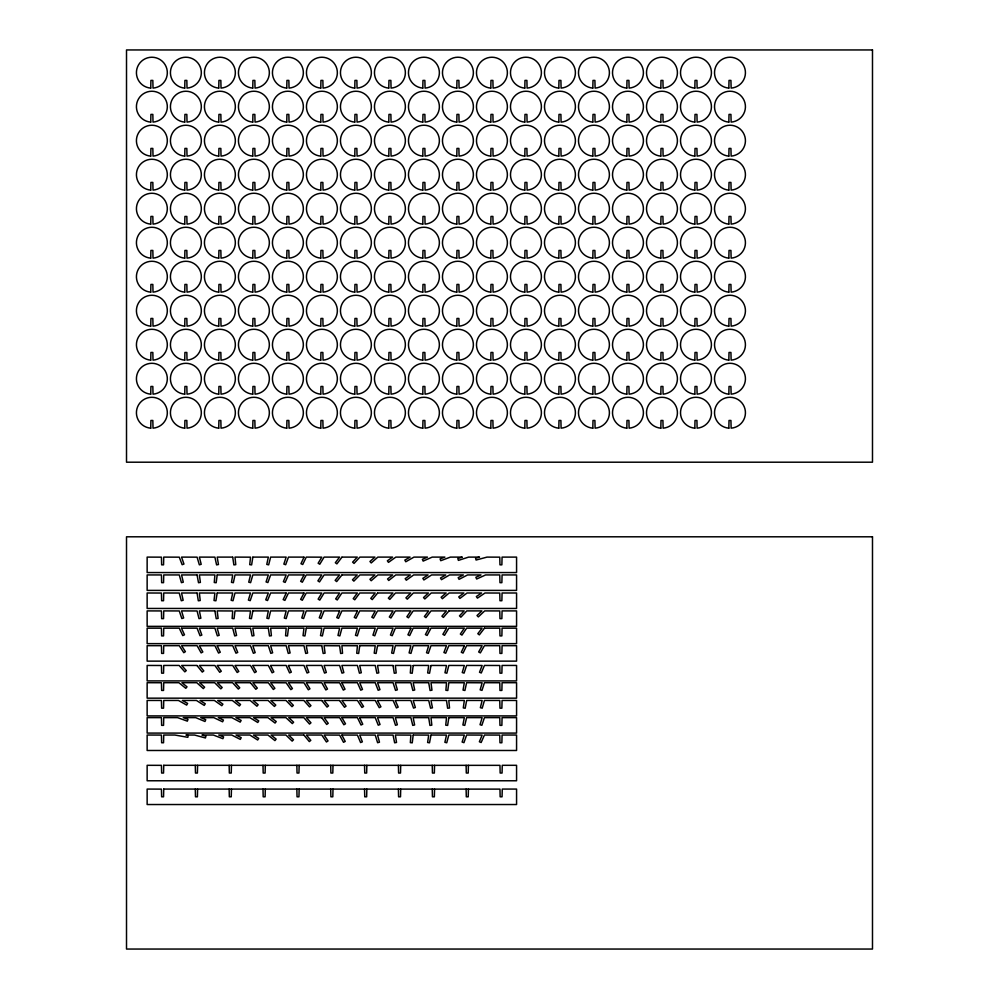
<?xml version="1.0" encoding="UTF-8"?>
<svg xmlns="http://www.w3.org/2000/svg" width="999" height="999" viewBox="0 0 999 999"><rect width="100%" height="100%" fill="white"/><g stroke="black" fill="none" stroke-linecap="round" stroke-linejoin="round"><path stroke-width="1.5" d="M197.59 765.346L197.402 773.039L195.479 773.039L195.292 765.346M197.59 789.123L197.402 796.802L195.479 796.802L195.292 789.123M231.443 765.346L231.256 773.039L229.333 773.039L229.146 765.346M231.443 789.123L231.256 796.802L229.333 796.802L229.146 789.123M265.297 765.346L265.11 773.039L263.187 773.039L262.999 765.346M265.297 789.123L265.11 796.802L263.187 796.802L262.999 789.123M299.151 765.346L298.951 773.039L297.04 773.039L296.853 765.346M299.151 789.123L298.951 796.802L297.04 796.802L296.853 789.123M333.004 765.346L332.804 773.039L330.894 773.039L330.706 765.346M333.004 789.123L332.804 796.802L330.894 796.802L330.706 789.123M366.845 765.346L366.658 773.039L364.747 773.039L364.548 765.346M366.845 789.123L366.658 796.802L364.747 796.802L364.548 789.123M400.699 765.346L400.512 773.039L398.589 773.039L398.401 765.346M400.699 789.123L400.512 796.802L398.589 796.802L398.401 789.123M434.553 765.346L434.365 773.039L432.442 773.039L432.255 765.346M434.553 789.123L434.365 796.802L432.442 796.802L432.255 789.123M468.406 765.346L468.219 773.039L466.296 773.039L466.108 765.346M468.406 789.123L468.219 796.802L466.296 796.802L466.108 789.123M341.895 557.267L336.888 563.873L335.352 562.724L339.56 557.105L324.088 557.105L319.78 564.235L318.144 563.236L321.79 557.167L306.268 557.105L302.709 564.51L300.974 563.698L303.983 557.28M484.44 628.246L479.333 634.877L477.809 633.703L482.08 628.171L466.633 628.171L461.938 635.114L460.352 634.04L464.323 628.171L448.813 628.171L444.53 635.302L442.882 634.328L446.503 628.221M413.161 735.214L412.25 742.819L410.339 742.632L410.876 735.102L395.354 735.027L396.528 742.457L394.642 742.806L393.057 735.089L377.547 735.027L379.47 742.182L377.622 742.719L375.237 735.077L359.727 735.027L362.362 741.832L360.589 742.557L357.43 735.089L341.908 735.027M341.908 575.049L336.663 581.568L335.164 580.369L339.523 574.937L324.088 574.937L319.493 581.93L317.894 580.869L321.79 574.949L306.268 574.937L302.335 582.217L300.649 581.306L303.983 575.049M413.161 665.646L412.225 673.239L410.314 673.051L410.876 665.446L395.354 665.446L396.178 672.989L394.28 673.239L393.069 665.609M288.449 628.284L287.487 635.951L285.577 635.764L286.164 628.171L270.642 628.171L271.403 635.726L269.493 635.963L268.344 628.309M377.522 593.194L372.265 599.6L370.779 598.401L375.162 592.994L359.765 592.994L354.757 599.787L353.209 598.651L357.38 592.994L341.908 592.994L337.262 599.962L335.664 598.888L339.61 592.994L324.088 592.994L319.78 600.112L318.144 599.125L321.79 593.044L306.268 592.994L302.322 600.262L300.637 599.363L303.983 593.106M217.183 575.062L216.184 582.729L214.273 582.529L214.897 574.937L199.375 574.937L200.399 582.417L198.514 582.717L197.09 575.124M359.715 645.816L358.653 653.471L356.743 653.259L357.43 645.754L341.908 645.679L342.545 653.271L340.634 653.471L339.61 645.804L324.088 645.679L325.075 653.171L323.177 653.471L321.815 645.941M448.788 611.126L443.406 617.419L441.933 616.183L446.403 610.901L431.044 610.901L425.924 617.632L424.4 616.47L428.633 610.901L413.186 610.901L408.441 617.819L406.868 616.733L410.864 610.901L395.354 610.901L390.959 617.981L389.323 616.97L393.057 610.938L377.547 610.901L373.476 618.119L371.803 617.182L375.249 610.988L359.727 610.901L355.994 618.244L354.27 617.394L357.43 611.038M448.801 717.769L447.639 725.424L445.741 725.174L446.503 717.632L430.994 717.632L431.83 725.162L429.932 725.424L428.696 717.781M252.809 557.255L251.623 564.897L249.725 564.647L250.524 557.167L235.002 557.105L235.764 564.66L233.866 564.897L232.73 557.33M217.17 593.231L215.921 600.786L214.023 600.524L214.897 593.056L199.375 592.994L200.212 600.524L198.314 600.786L197.103 593.231M306.256 628.334L304.932 635.951L303.034 635.676L303.971 628.171L288.461 628.171M377.522 645.866L376.099 653.471L374.213 653.159L375.237 645.741L359.727 645.679M430.981 665.634L429.558 673.239L427.659 672.926L428.696 665.446L413.174 665.446M466.595 700.711L465.197 708.229L463.299 707.929L464.323 700.449L448.813 700.449L449.513 708.016L447.614 708.241L446.516 700.586M252.797 611.163L251.386 618.681L249.488 618.381L250.524 610.963L235.002 610.901L234.053 618.681L232.143 618.493L232.705 610.963L217.195 610.901L218.119 618.406L216.221 618.681L214.922 611.138M430.981 735.214L429.508 742.806L427.622 742.494L428.696 735.089L413.174 735.027M339.623 611.101L336.763 617.582L338.511 618.356L341.908 610.901L357.43 610.901M410.889 628.346L407.929 634.79L409.677 635.589L413.174 628.171L428.696 628.171M286.176 593.169L283.167 599.587L284.902 600.399L288.461 592.994L303.971 592.994M464.335 645.854L461.301 652.26L463.037 653.084L466.62 645.679L482.142 645.679L478.671 651.96L480.344 652.896L484.44 645.679L499.762 645.679L499.962 653.408L501.873 653.408L502.072 645.679L516.57 645.679L516.57 661.138L147.14 661.138L147.14 645.679L161.438 645.679L161.638 653.408L163.549 653.408L163.736 645.679L179.258 645.679L183.791 652.697L185.402 651.66L181.556 645.691L197.078 645.679L201.161 652.896L202.834 651.96L199.375 645.766L214.897 645.679L218.556 653.059L220.28 652.222L217.183 645.841M428.696 628.284L425.412 634.577L427.11 635.464L430.994 628.171L446.503 628.171M232.705 557.105L217.195 557.105L218.469 564.51L216.583 564.885L214.897 557.142L199.375 557.105L201.199 564.31L199.35 564.822L197.078 557.155L181.556 557.105L183.953 564.048L182.143 564.697L179.258 557.167L163.736 557.105L163.549 564.835L161.638 564.835L161.438 557.155L147.14 557.105L147.14 572.564L516.57 572.564L516.57 557.105L502.072 557.105L501.873 564.835L499.962 564.835L499.762 557.155L487.025 557.105L476.073 560.027L475.574 558.166L479.557 557.105L468.631 557.105L458.404 560.377L457.817 558.541L462.312 557.105L450.412 557.105L440.746 560.701L440.084 558.903L444.905 557.105L432.217 557.105L423.151 561.101L422.377 559.34L427.46 557.105L413.961 557.105L405.781 561.763L404.832 560.102L410.089 557.105L395.854 557.105L388.474 562.375L387.362 560.814L392.557 557.105L377.847 557.105L371.228 562.937L369.955 561.5L374.937 557.105L359.877 557.105L354.033 563.436L352.622 562.137L357.267 557.105L341.958 557.105M252.822 557.105L268.344 557.105L266.77 564.41L268.644 564.847L270.642 557.105L286.164 557.105L283.853 564.098L285.664 564.722L288.461 557.105L303.971 557.105M197.078 574.937L181.556 574.937L183.292 582.18L181.431 582.654L179.258 574.937L163.736 574.937L163.549 582.667L161.638 582.667L161.438 574.937L147.14 574.937L147.14 590.397L516.57 590.397L516.57 574.937L502.072 574.937L501.873 582.667L499.962 582.667L499.762 574.937L485.589 574.937L476.66 579.02L475.861 577.285L480.994 574.937L467.544 574.937L459.065 579.358L458.179 577.659L463.399 574.937L449.562 574.937L441.471 579.67L440.497 578.009L445.754 574.937L431.605 574.937L423.888 579.957L422.839 578.346L428.084 574.937L413.673 574.937L406.306 580.219L405.182 578.671L410.377 574.937L395.754 574.937L388.736 580.481L387.55 578.983L392.657 574.937L377.859 574.937L371.178 580.731L369.93 579.283L374.925 574.937L359.915 574.937L353.858 581.131L352.485 579.795L357.23 574.937L341.983 574.937M217.195 574.937L232.705 574.937L231.468 582.355L233.354 582.704L235.002 574.937L250.524 574.937L248.739 582.155L250.587 582.654L252.822 574.937L268.344 574.937L266.071 581.93L267.882 582.554L270.642 574.937L286.164 574.937L283.391 581.668L285.152 582.417L288.461 574.937L303.971 574.937M197.078 592.994L181.556 592.994L183.142 600.287L181.281 600.736L179.258 593.031L163.736 592.994L163.549 600.724L161.638 600.724L161.438 593.044L147.14 592.994L147.14 608.453L516.57 608.453L516.57 592.994L502.072 592.994L501.873 600.724L499.962 600.724L499.762 593.044L485.002 592.994L477.435 598.126L476.361 596.54L481.58 592.994L467.057 592.994L459.902 598.438L458.741 596.903L463.886 592.994L449.15 592.994L442.37 598.713L441.133 597.24L446.166 592.994L431.243 592.994L424.837 598.963L423.526 597.564L428.434 592.994L413.361 592.994L407.305 599.188L405.931 597.852L410.689 592.994L395.492 592.994L389.785 599.4L388.349 598.126L392.919 592.994L377.622 592.994M217.195 592.994L232.705 592.994L231.156 600.299L233.017 600.736L235.002 592.994L250.524 592.994L248.389 600.062L250.212 600.649L252.822 592.994L268.344 592.994L265.746 599.825L267.52 600.536L270.642 592.994L286.164 592.994M214.897 610.901L199.375 610.901L200.874 618.219L199.001 618.643L197.078 610.963L181.556 610.901L183.654 617.981L181.83 618.556L179.258 610.951L163.736 610.901L163.549 618.631L161.638 618.631L161.438 610.938L147.14 610.901L147.14 626.361L516.57 626.361L516.57 610.901L502.072 610.901L501.873 618.631L499.962 618.631L499.762 610.938L484.69 610.901L478.334 616.907L477.023 615.521L481.893 610.901L466.795 610.901L460.876 617.182L459.478 615.871L464.16 610.901L448.913 610.901M252.822 610.901L268.344 610.901L266.883 618.244L268.756 618.656L270.642 610.901L286.164 610.901L284.315 618.094L286.164 618.606L288.461 610.901L303.971 610.901L301.785 617.931L303.596 618.531L306.268 610.901L321.79 610.901L319.268 617.769L321.054 618.456L324.088 610.901L339.61 610.901M181.556 628.171L197.078 628.171L200.037 635.739L201.835 635.077L199.375 628.171L214.897 628.171L217.357 635.851L219.193 635.289L217.195 628.171L232.705 628.171L234.703 635.913L236.576 635.464L235.002 628.171L250.537 628.321M268.344 628.171L252.822 628.171L253.971 635.614L252.085 635.951L250.562 628.446M306.268 628.171L321.79 628.171L320.504 635.564L322.377 635.938L324.088 628.171L339.61 628.171L337.987 635.451L339.847 635.901L341.908 628.171L357.43 628.171L355.469 635.314L357.305 635.851L359.727 628.171L375.237 628.171L372.952 635.164L374.762 635.789L377.547 628.171L393.057 628.171L390.447 634.989L392.22 635.701L395.354 628.171L410.876 628.171M484.503 628.171L499.762 628.171L499.962 635.901L501.873 635.901L502.072 628.171L516.57 628.171L516.57 643.631L147.14 643.631L147.14 628.171L161.438 628.171L161.638 635.901L163.549 635.901L163.736 628.171L179.258 628.171L182.755 635.601L184.49 634.802L181.543 628.346M217.195 645.679L232.705 645.679L235.964 653.184L237.725 652.447L235.002 645.679L250.524 645.679L253.384 653.284L255.182 652.634L252.822 645.679L268.344 645.679L270.816 653.358L272.652 652.797L270.642 645.679L286.164 645.679L288.261 653.408L290.122 652.946L288.461 645.679L303.971 645.679L305.719 653.446L307.592 653.071L306.268 645.679L321.79 645.679M377.547 645.679L393.057 645.679L391.658 653.046L393.531 653.446L395.354 645.679L410.876 645.679L409.103 652.896L410.951 653.396L413.174 645.679L428.696 645.679L426.523 652.734L428.346 653.321L430.994 645.679L446.503 645.679L443.918 652.522L445.704 653.221L448.813 645.679L464.323 645.679M197.003 665.446L181.693 665.446L186.264 670.579L184.84 671.852L179.121 665.446L163.736 665.446L163.549 673.176L161.638 673.176L161.438 665.496L147.14 665.446L147.14 680.906L516.57 680.906L516.57 665.446L502.072 665.446L501.873 673.176L499.962 673.176L499.762 665.496L484.44 665.446L481.281 672.976L479.508 672.265L482.142 665.484L466.62 665.446L464.085 673.114L462.25 672.539L464.323 665.496L448.813 665.446L446.84 673.201L444.967 672.764L446.503 665.496L430.994 665.446M252.822 665.446L268.344 665.446L272.115 672.789L273.826 671.927L270.629 665.584M270.642 665.446L286.164 665.446L289.585 672.901L291.333 672.115L288.436 665.646M288.461 665.446L303.971 665.446L307.055 673.001L308.841 672.302L306.268 665.446L321.79 665.446L324.525 673.076L326.336 672.464L324.088 665.446L339.61 665.446L341.983 673.139L343.831 672.614L341.908 665.446L357.43 665.446L359.44 673.189L361.301 672.752L359.727 665.446L375.237 665.446L376.873 673.226L378.758 672.876L377.547 665.446L393.057 665.446M250.437 682.704L235.152 682.704L239.748 687.787L238.336 689.073L232.567 682.704L217.395 682.704L222.178 687.499L220.829 688.848L214.685 682.704L199.65 682.704L204.608 687.175L203.321 688.598L196.791 682.704L181.93 682.704L187.013 686.825L185.814 688.311L178.883 682.704L163.736 682.704L163.549 690.434L161.638 690.434L161.438 682.742L147.14 682.704L147.14 698.164L516.57 698.164L516.57 682.704L502.072 682.704L501.873 690.434L499.962 690.434L499.762 682.742L484.44 682.704L481.993 690.384L480.157 689.834L482.142 682.792L466.62 682.704L464.91 690.471L463.037 690.097L464.323 682.754L448.813 682.704L447.802 690.496L445.891 690.284L446.516 682.767L430.994 682.704L431.968 690.197L430.082 690.484L428.708 682.879M341.908 682.704L357.43 682.704L360.739 690.184L362.5 689.422L359.727 682.704L375.237 682.704L378.159 690.284L379.957 689.622L377.547 682.704L393.057 682.704L395.529 690.384L397.365 689.822L395.354 682.704L410.876 682.704L412.849 690.446L414.71 690.009L413.174 682.704L428.696 682.704M321.715 700.449L306.406 700.449L310.951 705.619L309.515 706.88L303.846 700.449L288.636 700.449L293.369 705.344L291.995 706.668L285.976 700.449L270.891 700.449L275.774 705.057L274.45 706.455L268.094 700.449L253.147 700.449L258.154 704.757L256.905 706.218L250.2 700.449L235.414 700.449L240.534 704.457L239.36 705.968L232.305 700.449L217.707 700.449L222.902 704.133L221.803 705.694L214.385 700.449L200.012 700.449L205.257 703.783L204.233 705.406L196.441 700.449L182.355 700.449L187.612 703.421L186.663 705.094L178.459 700.449L163.736 700.449L163.549 708.179L161.638 708.179L161.438 700.449L147.14 700.449L147.14 715.908L516.57 715.908L516.57 700.449L502.072 700.449L501.873 708.179L499.962 708.179L499.762 700.449L484.44 700.449L482.217 708.166L480.357 707.667L482.142 700.449L466.62 700.449M339.573 700.449L324.163 700.449L328.521 705.881L327.023 707.08L321.79 700.549M377.547 700.449L393.057 700.449L396.441 707.916L398.189 707.142L395.342 700.649M395.354 700.449L410.876 700.449L413.536 708.091L415.359 707.492L413.174 700.449L428.696 700.449L430.581 708.204L432.455 707.791L430.994 700.449L446.503 700.449M321.753 717.632L306.406 717.632L310.964 722.789L309.528 724.063L303.846 717.632L288.711 717.632L293.619 722.19L292.32 723.588L285.901 717.632L271.079 717.632L276.224 721.54L275.062 723.064L267.907 717.632L253.509 717.632L258.766 720.853L257.767 722.489L249.837 717.632L235.901 717.632L241.134 720.416L240.222 722.115L231.818 717.632L218.282 717.632L223.439 720.079L222.615 721.802L213.798 717.632L200.712 717.632L205.732 719.717L204.995 721.49L195.729 717.632L183.242 717.632L187.999 719.342L187.35 721.153L177.572 717.632L163.736 717.632L163.549 725.361L161.638 725.361L161.438 717.632L147.14 717.632L147.14 733.091L516.57 733.091L516.57 717.632L502.072 717.632L501.873 725.361L499.962 725.361L499.762 717.632L484.44 717.632L481.855 725.286L480.032 724.7L482.142 717.632L466.62 717.632L464.76 725.386L462.887 724.974L464.323 717.632L448.813 717.632M341.908 717.632L357.43 717.632L361.026 725.024L362.749 724.2L359.715 717.794M359.727 717.632L375.237 717.632L378.246 725.199L380.032 724.512L377.547 717.632L393.057 717.632L395.517 725.311L397.352 724.762L395.354 717.632L410.876 717.632L412.749 725.386L414.622 724.974L413.174 717.632L428.696 717.632M303.883 735.027L288.674 735.027L293.494 739.76L292.158 741.121L285.939 735.027L271.029 735.027L276.136 739.098L274.937 740.596L267.957 735.027L253.446 735.027L258.704 738.398L257.667 740.009L249.9 735.027L235.989 735.027L241.196 737.649L240.322 739.372L231.731 735.027L218.731 735.027L223.601 736.887L222.914 738.686L213.349 735.027L201.923 735.027L205.944 736.101L205.444 737.961L194.53 735.027L185.926 735.027L188.187 735.426L187.849 737.312L174.887 735.027L163.736 735.027L163.549 742.756L161.638 742.756L161.438 735.077L147.14 735.027L147.14 750.486L516.57 750.486L516.57 735.027L502.072 735.027L501.873 742.756L499.962 742.756L499.762 735.077L484.44 735.027L481.143 742.519L479.37 741.758L482.142 735.077L466.62 735.027L463.948 742.669L462.125 742.057L464.323 735.064L448.813 735.027L446.74 742.769L444.88 742.307L446.503 735.077L430.994 735.027M341.908 717.694L345.504 723.8L343.856 724.774L339.61 717.632L324.126 717.632L328.246 723.326L326.698 724.45L321.803 717.769M252.822 665.534L256.318 671.703L254.645 672.652L250.524 665.446L235.002 665.446L238.798 671.465L237.188 672.489L232.705 665.446L217.22 665.446L221.291 671.203L219.73 672.315L214.897 665.484L199.45 665.446L203.784 670.916L202.273 672.102L197.09 665.634M377.535 700.549L380.931 706.78L379.245 707.692L375.237 700.449L359.727 700.449L363.561 706.43L361.95 707.467L357.43 700.449L341.945 700.449L346.054 706.156L344.505 707.28L339.61 700.586M341.908 735.139L345.229 741.408L343.531 742.307L339.61 735.102L324.101 735.027L328.034 740.921L326.448 741.982L321.79 735.039L306.368 735.027L310.801 740.359L309.328 741.583L303.983 735.152M341.895 682.854L345.017 689.223L343.294 690.072L339.61 682.767L324.088 682.704L327.497 689.023L325.824 689.934L321.79 682.779L306.268 682.704L309.965 688.798L308.329 689.797L303.983 682.792L288.461 682.704L292.432 688.573L290.846 689.647L286.164 682.804L270.692 682.704L274.875 688.323L273.339 689.472L268.344 682.767L252.909 682.704L257.317 688.074L255.831 689.285L250.537 682.816M163.736 765.309L163.549 773.039L161.638 773.039L161.438 765.346L147.14 765.309L147.14 780.768L516.57 780.768L516.57 765.309L502.26 765.309L502.06 773.039L500.149 773.039L499.962 765.346L163.736 765.309M163.736 789.073L163.549 796.802L161.638 796.802L161.438 789.123L147.14 789.073L147.14 804.532L516.57 804.532L516.57 789.073L502.26 789.073L502.06 796.802L500.149 796.802L499.962 789.123L163.736 789.073M150.724 88.062L150.724 88.099A15.46 15.46 0 0 1 138.686 64.623A15.46 15.46 0 0 1 165.06 64.623A15.46 15.46 0 0 1 153.022 88.099L152.835 80.407L150.911 80.407L150.737 87.987M150.724 122.065L150.724 122.103A15.46 15.46 0 0 1 138.686 98.626A15.46 15.46 0 0 1 165.06 98.626A15.46 15.46 0 0 1 153.022 122.103L152.835 114.41L150.911 114.41L150.737 121.99M150.724 156.069L150.724 156.106A15.46 15.46 0 0 1 138.686 132.63A15.46 15.46 0 0 1 165.06 132.63A15.46 15.46 0 0 1 153.022 156.106L152.835 148.426L150.911 148.426L150.724 156.031M150.724 190.072L150.724 190.11A15.46 15.46 0 0 1 138.686 166.646A15.46 15.46 0 0 1 165.06 166.646A15.46 15.46 0 0 1 153.022 190.11L152.835 182.43L150.911 182.43L150.724 190.072M150.724 224.088L150.724 224.113A15.46 15.46 0 0 1 138.686 200.649A15.46 15.46 0 0 1 165.06 200.649A15.46 15.46 0 0 1 153.022 224.113L152.835 216.433L150.911 216.433L150.724 224.088M150.724 258.092L150.724 258.129A15.46 15.46 0 0 1 138.686 234.653A15.46 15.46 0 0 1 165.06 234.653A15.46 15.46 0 0 1 153.022 258.129L152.835 250.437L150.911 250.437L150.724 258.054M150.724 292.095L150.724 292.133A15.46 15.46 0 0 1 138.686 268.656A15.46 15.46 0 0 1 165.06 268.656A15.46 15.46 0 0 1 153.022 292.133L152.835 284.44L150.911 284.44L150.724 292.058M150.724 326.099L150.724 326.136A15.46 15.46 0 0 1 138.686 302.66A15.46 15.46 0 0 1 165.06 302.66A15.46 15.46 0 0 1 153.022 326.136L152.835 318.456L150.911 318.456L150.737 326.024M150.724 360.102L150.724 360.139A15.46 15.46 0 0 1 138.686 336.675A15.46 15.46 0 0 1 165.06 336.675A15.46 15.46 0 0 1 153.022 360.139L152.835 352.46L150.911 352.46L150.737 360.027M150.724 394.118L150.724 394.155A15.46 15.46 0 0 1 138.686 370.679A15.46 15.46 0 0 1 165.06 370.679A15.46 15.46 0 0 1 153.022 394.155L152.835 386.463L150.911 386.463L150.724 394.081M150.724 428.121L150.724 428.159A15.46 15.46 0 0 1 138.686 404.682A15.46 15.46 0 0 1 165.06 404.682A15.46 15.46 0 0 1 153.022 428.159L152.835 420.467L150.911 420.467L150.724 428.121M184.728 88.062L184.728 88.099A15.46 15.46 0 0 1 172.69 64.623A15.46 15.46 0 0 1 199.063 64.623A15.46 15.46 0 0 1 187.025 88.099L186.838 80.407L184.915 80.407L184.728 88.024M184.728 122.065L184.728 122.103A15.46 15.46 0 0 1 172.69 98.626A15.46 15.46 0 0 1 199.063 98.626A15.46 15.46 0 0 1 187.025 122.103L186.838 114.41L184.915 114.41L184.728 122.028M184.728 156.069L184.728 156.106A15.46 15.46 0 0 1 172.69 132.63A15.46 15.46 0 0 1 199.063 132.63A15.46 15.46 0 0 1 187.025 156.106L186.838 148.426L184.915 148.426L184.728 156.031M184.728 190.072L184.728 190.11A15.46 15.46 0 0 1 172.69 166.646A15.46 15.46 0 0 1 199.063 166.646A15.46 15.46 0 0 1 187.025 190.11L186.838 182.43L184.915 182.43L184.728 190.072M184.728 224.088L184.728 224.113A15.46 15.46 0 0 1 172.69 200.649A15.46 15.46 0 0 1 199.063 200.649A15.46 15.46 0 0 1 187.025 224.113L186.838 216.433L184.915 216.433L184.728 224.088M184.728 258.092L184.728 258.129A15.46 15.46 0 0 1 172.69 234.653A15.46 15.46 0 0 1 199.063 234.653A15.46 15.46 0 0 1 187.025 258.129L186.838 250.437L184.915 250.437L184.728 258.054M184.728 292.095L184.728 292.133A15.46 15.46 0 0 1 172.69 268.656A15.46 15.46 0 0 1 199.063 268.656A15.46 15.46 0 0 1 187.025 292.133L186.838 284.44L184.915 284.44L184.728 292.058M184.728 326.099L184.728 326.136A15.46 15.46 0 0 1 172.69 302.66A15.46 15.46 0 0 1 199.063 302.66A15.46 15.46 0 0 1 187.025 326.136L186.838 318.456L184.915 318.456L184.728 326.061M184.728 360.102L184.728 360.139A15.46 15.46 0 0 1 172.69 336.675A15.46 15.46 0 0 1 199.063 336.675A15.46 15.46 0 0 1 187.025 360.139L186.838 352.46L184.915 352.46L184.728 360.065M184.728 394.118L184.728 394.155A15.46 15.46 0 0 1 172.69 370.679A15.46 15.46 0 0 1 199.063 370.679A15.46 15.46 0 0 1 187.025 394.155L186.838 386.463L184.915 386.463L184.728 394.081M184.728 428.121L184.728 428.159A15.46 15.46 0 0 1 172.69 404.682A15.46 15.46 0 0 1 199.063 404.682A15.46 15.46 0 0 1 187.025 428.159L186.838 420.467L184.915 420.467L184.728 428.121M218.731 88.062L218.731 88.099A15.46 15.46 0 0 1 206.693 64.623A15.46 15.46 0 0 1 233.079 64.623A15.46 15.46 0 0 1 221.029 88.099L220.841 80.407L218.931 80.407L218.744 87.987M218.731 122.065L218.731 122.103A15.46 15.46 0 0 1 206.693 98.626A15.46 15.46 0 0 1 233.079 98.626A15.46 15.46 0 0 1 221.029 122.103L220.841 114.41L218.931 114.41L218.744 121.99M218.731 156.069L218.731 156.106A15.46 15.46 0 0 1 206.693 132.63A15.46 15.46 0 0 1 233.079 132.63A15.46 15.46 0 0 1 221.029 156.106L220.841 148.426L218.931 148.426L218.744 156.031M218.731 190.072L218.731 190.11A15.46 15.46 0 0 1 206.693 166.646A15.46 15.46 0 0 1 233.079 166.646A15.46 15.46 0 0 1 221.029 190.11L220.841 182.43L218.931 182.43L218.731 190.072M218.731 224.088L218.731 224.113A15.46 15.46 0 0 1 206.693 200.649A15.46 15.46 0 0 1 233.079 200.649A15.46 15.46 0 0 1 221.029 224.113L220.841 216.433L218.931 216.433L218.731 224.088M218.731 258.092L218.731 258.129A15.46 15.46 0 0 1 206.693 234.653A15.46 15.46 0 0 1 233.079 234.653A15.46 15.46 0 0 1 221.029 258.129L220.841 250.437L218.931 250.437L218.744 258.054M218.731 292.095L218.731 292.133A15.46 15.46 0 0 1 206.693 268.656A15.46 15.46 0 0 1 233.079 268.656A15.46 15.46 0 0 1 221.029 292.133L220.841 284.44L218.931 284.44L218.744 292.058M218.731 326.099L218.731 326.136A15.46 15.46 0 0 1 206.693 302.66A15.46 15.46 0 0 1 233.079 302.66A15.46 15.46 0 0 1 221.029 326.136L220.841 318.456L218.931 318.456L218.744 326.024M218.731 360.102L218.731 360.139A15.46 15.46 0 0 1 206.693 336.675A15.46 15.46 0 0 1 233.079 336.675A15.46 15.46 0 0 1 221.029 360.139L220.841 352.46L218.931 352.46L218.744 360.027M218.731 394.118L218.731 394.155A15.46 15.46 0 0 1 206.693 370.679A15.46 15.46 0 0 1 233.079 370.679A15.46 15.46 0 0 1 221.029 394.155L220.841 386.463L218.931 386.463L218.744 394.081M218.731 428.121L218.731 428.159A15.46 15.46 0 0 1 206.693 404.682A15.46 15.46 0 0 1 233.079 404.682A15.46 15.46 0 0 1 221.029 428.159L220.841 420.467L218.931 420.467L218.731 428.121M252.747 88.062L252.735 88.099A15.46 15.46 0 0 1 240.697 64.623A15.46 15.46 0 0 1 267.083 64.623A15.46 15.46 0 0 1 255.045 88.099L254.845 80.407L252.934 80.407L252.747 87.987M252.747 122.065L252.735 122.103A15.46 15.46 0 0 1 240.697 98.626A15.46 15.46 0 0 1 267.083 98.626A15.46 15.46 0 0 1 255.045 122.103L254.845 114.41L252.934 114.41L252.747 121.99M252.747 156.069L252.735 156.106A15.46 15.46 0 0 1 240.697 132.63A15.46 15.46 0 0 1 267.083 132.63A15.46 15.46 0 0 1 255.045 156.106L254.845 148.426L252.934 148.426L252.747 156.031M252.747 190.072L252.735 190.11A15.46 15.46 0 0 1 240.697 166.646A15.46 15.46 0 0 1 267.083 166.646A15.46 15.46 0 0 1 255.045 190.11L254.845 182.43L252.934 182.43L252.747 190.072M252.747 224.088L252.735 224.113A15.46 15.46 0 0 1 240.697 200.649A15.46 15.46 0 0 1 267.083 200.649A15.46 15.46 0 0 1 255.045 224.113L254.845 216.433L252.934 216.433L252.747 224.088M252.747 258.092L252.735 258.129A15.46 15.46 0 0 1 240.697 234.653A15.46 15.46 0 0 1 267.083 234.653A15.46 15.46 0 0 1 255.045 258.129L254.845 250.437L252.934 250.437L252.747 258.054M252.747 292.095L252.735 292.133A15.46 15.46 0 0 1 240.697 268.656A15.46 15.46 0 0 1 267.083 268.656A15.46 15.46 0 0 1 255.045 292.133L254.845 284.44L252.934 284.44L252.747 292.058M252.747 326.099L252.735 326.136A15.46 15.46 0 0 1 240.697 302.66A15.46 15.46 0 0 1 267.083 302.66A15.46 15.46 0 0 1 255.045 326.136L254.845 318.456L252.934 318.456L252.747 326.024M252.747 360.102L252.735 360.139A15.46 15.46 0 0 1 240.697 336.675A15.46 15.46 0 0 1 267.083 336.675A15.46 15.46 0 0 1 255.045 360.139L254.845 352.46L252.934 352.46L252.747 360.027M252.747 394.118L252.735 394.155A15.46 15.46 0 0 1 240.697 370.679A15.46 15.46 0 0 1 267.083 370.679A15.46 15.46 0 0 1 255.045 394.155L254.845 386.463L252.934 386.463L252.747 394.081M252.747 428.121L252.735 428.159A15.46 15.46 0 0 1 240.697 404.682A15.46 15.46 0 0 1 267.083 404.682A15.46 15.46 0 0 1 255.045 428.159L254.845 420.467L252.934 420.467L252.747 428.121M286.75 88.062L286.75 88.099A15.46 15.46 0 0 1 274.7 64.623A15.46 15.46 0 0 1 301.086 64.623A15.46 15.46 0 0 1 289.048 88.099L288.848 80.407L286.938 80.407L286.75 87.987M286.75 122.065L286.75 122.103A15.46 15.46 0 0 1 274.7 98.626A15.46 15.46 0 0 1 301.086 98.626A15.46 15.46 0 0 1 289.048 122.103L288.848 114.41L286.938 114.41L286.75 121.99M286.75 156.069L286.75 156.106A15.46 15.46 0 0 1 274.7 132.63A15.46 15.46 0 0 1 301.086 132.63A15.46 15.46 0 0 1 289.048 156.106L288.848 148.426L286.938 148.426L286.75 156.031M286.75 190.072L286.75 190.11A15.46 15.46 0 0 1 274.7 166.646A15.46 15.46 0 0 1 301.086 166.646A15.46 15.46 0 0 1 289.048 190.11L288.848 182.43L286.938 182.43L286.75 190.072M286.75 224.088L286.75 224.113A15.46 15.46 0 0 1 274.7 200.649A15.46 15.46 0 0 1 301.086 200.649A15.46 15.46 0 0 1 289.048 224.113L288.848 216.433L286.938 216.433L286.75 224.088M286.75 258.092L286.75 258.129A15.46 15.46 0 0 1 274.7 234.653A15.46 15.46 0 0 1 301.086 234.653A15.46 15.46 0 0 1 289.048 258.129L288.848 250.437L286.938 250.437L286.75 258.054M286.75 292.095L286.75 292.133A15.46 15.46 0 0 1 274.7 268.656A15.46 15.46 0 0 1 301.086 268.656A15.46 15.46 0 0 1 289.048 292.133L288.848 284.44L286.938 284.44L286.75 292.058M286.75 326.099L286.75 326.136A15.46 15.46 0 0 1 274.7 302.66A15.46 15.46 0 0 1 301.086 302.66A15.46 15.46 0 0 1 289.048 326.136L288.848 318.456L286.938 318.456L286.75 326.024M286.75 360.102L286.75 360.139A15.46 15.46 0 0 1 274.7 336.675A15.46 15.46 0 0 1 301.086 336.675A15.46 15.46 0 0 1 289.048 360.139L288.848 352.46L286.938 352.46L286.75 360.027M286.75 394.118L286.75 394.155A15.46 15.46 0 0 1 274.7 370.679A15.46 15.46 0 0 1 301.086 370.679A15.46 15.46 0 0 1 289.048 394.155L288.848 386.463L286.938 386.463L286.75 394.081M286.75 428.121L286.75 428.159A15.46 15.46 0 0 1 274.7 404.682A15.46 15.46 0 0 1 301.086 404.682A15.46 15.46 0 0 1 289.048 428.159L288.848 420.467L286.938 420.467L286.75 428.121M320.754 88.062L320.754 88.099A15.46 15.46 0 0 1 308.716 64.623A15.46 15.46 0 0 1 335.09 64.623A15.46 15.46 0 0 1 323.052 88.099L322.864 80.407L320.941 80.407L320.766 87.987M320.754 122.065L320.754 122.103A15.46 15.46 0 0 1 308.716 98.626A15.46 15.46 0 0 1 335.09 98.626A15.46 15.46 0 0 1 323.052 122.103L322.864 114.41L320.941 114.41L320.766 121.99M320.754 156.069L320.754 156.106A15.46 15.46 0 0 1 308.716 132.63A15.46 15.46 0 0 1 335.09 132.63A15.46 15.46 0 0 1 323.052 156.106L322.864 148.426L320.941 148.426L320.754 156.031M320.754 190.072L320.754 190.11A15.46 15.46 0 0 1 308.716 166.646A15.46 15.46 0 0 1 335.09 166.646A15.46 15.46 0 0 1 323.052 190.11L322.864 182.43L320.941 182.43L320.754 190.072M320.754 224.088L320.754 224.113A15.46 15.46 0 0 1 308.716 200.649A15.46 15.46 0 0 1 335.09 200.649A15.46 15.46 0 0 1 323.052 224.113L322.864 216.433L320.941 216.433L320.754 224.088M320.754 258.092L320.754 258.129A15.46 15.46 0 0 1 308.716 234.653A15.46 15.46 0 0 1 335.09 234.653A15.46 15.46 0 0 1 323.052 258.129L322.864 250.437L320.941 250.437L320.754 258.054M320.754 292.095L320.754 292.133A15.46 15.46 0 0 1 308.716 268.656A15.46 15.46 0 0 1 335.09 268.656A15.46 15.46 0 0 1 323.052 292.133L322.864 284.44L320.941 284.44L320.754 292.058M320.754 326.099L320.754 326.136A15.46 15.46 0 0 1 308.716 302.66A15.46 15.46 0 0 1 335.09 302.66A15.46 15.46 0 0 1 323.052 326.136L322.864 318.456L320.941 318.456L320.766 326.024M320.754 360.102L320.754 360.139A15.46 15.46 0 0 1 308.716 336.675A15.46 15.46 0 0 1 335.09 336.675A15.46 15.46 0 0 1 323.052 360.139L322.864 352.46L320.941 352.46L320.766 360.027M320.754 394.118L320.754 394.155A15.46 15.46 0 0 1 308.716 370.679A15.46 15.46 0 0 1 335.09 370.679A15.46 15.46 0 0 1 323.052 394.155L322.864 386.463L320.941 386.463L320.754 394.081M320.754 428.121L320.754 428.159A15.46 15.46 0 0 1 308.716 404.682A15.46 15.46 0 0 1 335.09 404.682A15.46 15.46 0 0 1 323.052 428.159L322.864 420.467L320.941 420.467L320.754 428.121M354.757 88.062L354.757 88.099A15.46 15.46 0 0 1 342.719 64.623A15.46 15.46 0 0 1 369.093 64.623A15.46 15.46 0 0 1 357.055 88.099L356.868 80.407L354.945 80.407L354.77 87.987M354.757 122.065L354.757 122.103A15.46 15.46 0 0 1 342.719 98.626A15.46 15.46 0 0 1 369.093 98.626A15.46 15.46 0 0 1 357.055 122.103L356.868 114.41L354.945 114.41L354.77 121.99M354.757 156.069L354.757 156.106A15.46 15.46 0 0 1 342.719 132.63A15.46 15.46 0 0 1 369.093 132.63A15.46 15.46 0 0 1 357.055 156.106L356.868 148.426L354.945 148.426L354.77 156.031M354.757 190.072L354.757 190.11A15.46 15.46 0 0 1 342.719 166.646A15.46 15.46 0 0 1 369.093 166.646A15.46 15.46 0 0 1 357.055 190.11L356.868 182.43L354.945 182.43L354.757 190.072M354.757 224.088L354.757 224.113A15.46 15.46 0 0 1 342.719 200.649A15.46 15.46 0 0 1 369.093 200.649A15.46 15.46 0 0 1 357.055 224.113L356.868 216.433L354.945 216.433L354.757 224.088M354.757 258.092L354.757 258.129A15.46 15.46 0 0 1 342.719 234.653A15.46 15.46 0 0 1 369.093 234.653A15.46 15.46 0 0 1 357.055 258.129L356.868 250.437L354.945 250.437L354.77 258.054M354.757 292.095L354.757 292.133A15.46 15.46 0 0 1 342.719 268.656A15.46 15.46 0 0 1 369.093 268.656A15.46 15.46 0 0 1 357.055 292.133L356.868 284.44L354.945 284.44L354.77 292.058M354.757 326.099L354.757 326.136A15.46 15.46 0 0 1 342.719 302.66A15.46 15.46 0 0 1 369.093 302.66A15.46 15.46 0 0 1 357.055 326.136L356.868 318.456L354.945 318.456L354.77 326.024M354.757 360.102L354.757 360.139A15.46 15.46 0 0 1 342.719 336.675A15.46 15.46 0 0 1 369.093 336.675A15.46 15.46 0 0 1 357.055 360.139L356.868 352.46L354.945 352.46L354.77 360.027M354.757 394.118L354.757 394.155A15.46 15.46 0 0 1 342.719 370.679A15.46 15.46 0 0 1 369.093 370.679A15.46 15.46 0 0 1 357.055 394.155L356.868 386.463L354.945 386.463L354.77 394.081M354.757 428.121L354.757 428.159A15.46 15.46 0 0 1 342.719 404.682A15.46 15.46 0 0 1 369.093 404.682A15.46 15.46 0 0 1 357.055 428.159L356.868 420.467L354.945 420.467L354.757 428.121M388.761 88.062L388.761 88.099A15.46 15.46 0 0 1 376.723 64.623A15.46 15.46 0 0 1 403.109 64.623A15.46 15.46 0 0 1 391.059 88.099L390.871 80.407L388.961 80.407L388.773 87.987M388.761 122.065L388.761 122.103A15.46 15.46 0 0 1 376.723 98.626A15.46 15.46 0 0 1 403.109 98.626A15.46 15.46 0 0 1 391.059 122.103L390.871 114.41L388.961 114.41L388.773 121.99M388.761 156.069L388.761 156.106A15.46 15.46 0 0 1 376.723 132.63A15.46 15.46 0 0 1 403.109 132.63A15.46 15.46 0 0 1 391.059 156.106L390.871 148.426L388.961 148.426L388.773 156.031M388.761 190.072L388.761 190.11A15.46 15.46 0 0 1 376.723 166.646A15.46 15.46 0 0 1 403.109 166.646A15.46 15.46 0 0 1 391.059 190.11L390.871 182.43L388.961 182.43L388.761 190.072M388.761 224.088L388.761 224.113A15.46 15.46 0 0 1 376.723 200.649A15.46 15.46 0 0 1 403.109 200.649A15.46 15.46 0 0 1 391.059 224.113L390.871 216.433L388.961 216.433L388.761 224.088M388.761 258.092L388.761 258.129A15.46 15.46 0 0 1 376.723 234.653A15.46 15.46 0 0 1 403.109 234.653A15.46 15.46 0 0 1 391.059 258.129L390.871 250.437L388.961 250.437L388.773 258.054M388.761 292.095L388.761 292.133A15.46 15.46 0 0 1 376.723 268.656A15.46 15.46 0 0 1 403.109 268.656A15.46 15.46 0 0 1 391.059 292.133L390.871 284.44L388.961 284.44L388.773 292.058M388.761 326.099L388.761 326.136A15.46 15.46 0 0 1 376.723 302.66A15.46 15.46 0 0 1 403.109 302.66A15.46 15.46 0 0 1 391.059 326.136L390.871 318.456L388.961 318.456L388.773 326.024M388.761 360.102L388.761 360.139A15.46 15.46 0 0 1 376.723 336.675A15.46 15.46 0 0 1 403.109 336.675A15.46 15.46 0 0 1 391.059 360.139L390.871 352.46L388.961 352.46L388.773 360.027M388.761 394.118L388.761 394.155A15.46 15.46 0 0 1 376.723 370.679A15.46 15.46 0 0 1 403.109 370.679A15.46 15.46 0 0 1 391.059 394.155L390.871 386.463L388.961 386.463L388.773 394.081M388.761 428.121L388.761 428.159A15.46 15.46 0 0 1 376.723 404.682A15.46 15.46 0 0 1 403.109 404.682A15.46 15.46 0 0 1 391.059 428.159L390.871 420.467L388.961 420.467L388.761 428.121M422.777 88.062L422.777 88.099A15.46 15.46 0 0 1 410.726 64.623A15.46 15.46 0 0 1 437.112 64.623A15.46 15.46 0 0 1 425.075 88.099L424.875 80.407L422.964 80.407L422.777 88.024M422.777 122.065L422.777 122.103A15.46 15.46 0 0 1 410.726 98.626A15.46 15.46 0 0 1 437.112 98.626A15.46 15.46 0 0 1 425.075 122.103L424.875 114.41L422.964 114.41L422.777 122.028M422.777 156.069L422.777 156.106A15.46 15.46 0 0 1 410.726 132.63A15.46 15.46 0 0 1 437.112 132.63A15.46 15.46 0 0 1 425.075 156.106L424.875 148.426L422.964 148.426L422.777 156.031M422.777 190.072L422.777 190.11A15.46 15.46 0 0 1 410.726 166.646A15.46 15.46 0 0 1 437.112 166.646A15.46 15.46 0 0 1 425.075 190.11L424.875 182.43L422.964 182.43L422.777 190.072M422.777 224.088L422.777 224.113A15.46 15.46 0 0 1 410.726 200.649A15.46 15.46 0 0 1 437.112 200.649A15.46 15.46 0 0 1 425.075 224.113L424.875 216.433L422.964 216.433L422.777 224.088M422.777 258.092L422.777 258.129A15.46 15.46 0 0 1 410.726 234.653A15.46 15.46 0 0 1 437.112 234.653A15.46 15.46 0 0 1 425.075 258.129L424.875 250.437L422.964 250.437L422.777 258.054M422.777 292.095L422.777 292.133A15.46 15.46 0 0 1 410.726 268.656A15.46 15.46 0 0 1 437.112 268.656A15.46 15.46 0 0 1 425.075 292.133L424.875 284.44L422.964 284.44L422.777 292.058M422.777 326.099L422.777 326.136A15.46 15.46 0 0 1 410.726 302.66A15.46 15.46 0 0 1 437.112 302.66A15.46 15.46 0 0 1 425.075 326.136L424.875 318.456L422.964 318.456L422.777 326.061M422.777 360.102L422.777 360.139A15.46 15.46 0 0 1 410.726 336.675A15.46 15.46 0 0 1 437.112 336.675A15.46 15.46 0 0 1 425.075 360.139L424.875 352.46L422.964 352.46L422.777 360.065M422.777 394.118L422.777 394.155A15.46 15.46 0 0 1 410.726 370.679A15.46 15.46 0 0 1 437.112 370.679A15.46 15.46 0 0 1 425.075 394.155L424.875 386.463L422.964 386.463L422.777 394.081M422.777 428.121L422.777 428.159A15.46 15.46 0 0 1 410.726 404.682A15.46 15.46 0 0 1 437.112 404.682A15.46 15.46 0 0 1 425.075 428.159L424.875 420.467L422.964 420.467L422.777 428.121M456.78 88.062L456.78 88.099A15.46 15.46 0 0 1 444.73 64.623A15.46 15.46 0 0 1 471.116 64.623A15.46 15.46 0 0 1 459.078 88.099L458.891 80.407L456.968 80.407L456.793 87.987M456.78 122.065L456.78 122.103A15.46 15.46 0 0 1 444.73 98.626A15.46 15.46 0 0 1 471.116 98.626A15.46 15.46 0 0 1 459.078 122.103L458.891 114.41L456.968 114.41L456.793 121.99M456.78 156.069L456.78 156.106A15.46 15.46 0 0 1 444.73 132.63A15.46 15.46 0 0 1 471.116 132.63A15.46 15.46 0 0 1 459.078 156.106L458.891 148.426L456.968 148.426L456.78 156.031M456.78 190.072L456.78 190.11A15.46 15.46 0 0 1 444.73 166.646A15.46 15.46 0 0 1 471.116 166.646A15.46 15.46 0 0 1 459.078 190.11L458.891 182.43L456.968 182.43L456.78 190.072M456.78 224.088L456.78 224.113A15.46 15.46 0 0 1 444.73 200.649A15.46 15.46 0 0 1 471.116 200.649A15.46 15.46 0 0 1 459.078 224.113L458.891 216.433L456.968 216.433L456.78 224.088M456.78 258.092L456.78 258.129A15.46 15.46 0 0 1 444.73 234.653A15.46 15.46 0 0 1 471.116 234.653A15.46 15.46 0 0 1 459.078 258.129L458.891 250.437L456.968 250.437L456.78 258.054M456.78 292.095L456.78 292.133A15.46 15.46 0 0 1 444.73 268.656A15.46 15.46 0 0 1 471.116 268.656A15.46 15.46 0 0 1 459.078 292.133L458.891 284.44L456.968 284.44L456.78 292.058M456.78 326.099L456.78 326.136A15.46 15.46 0 0 1 444.73 302.66A15.46 15.46 0 0 1 471.116 302.66A15.46 15.46 0 0 1 459.078 326.136L458.891 318.456L456.968 318.456L456.793 326.024M456.78 360.102L456.78 360.139A15.46 15.46 0 0 1 444.73 336.675A15.46 15.46 0 0 1 471.116 336.675A15.46 15.46 0 0 1 459.078 360.139L458.891 352.46L456.968 352.46L456.793 360.027M456.78 394.118L456.78 394.155A15.46 15.46 0 0 1 444.73 370.679A15.46 15.46 0 0 1 471.116 370.679A15.46 15.46 0 0 1 459.078 394.155L458.891 386.463L456.968 386.463L456.78 394.081M456.78 428.121L456.78 428.159A15.46 15.46 0 0 1 444.73 404.682A15.46 15.46 0 0 1 471.116 404.682A15.46 15.46 0 0 1 459.078 428.159L458.891 420.467L456.968 420.467L456.78 428.121M490.784 88.062L490.784 88.099A15.46 15.46 0 0 1 478.746 64.623A15.46 15.46 0 0 1 505.119 64.623A15.46 15.46 0 0 1 493.081 88.099L492.894 80.407L490.971 80.407L490.796 87.987M490.784 122.065L490.784 122.103A15.46 15.46 0 0 1 478.746 98.626A15.46 15.46 0 0 1 505.119 98.626A15.46 15.46 0 0 1 493.081 122.103L492.894 114.41L490.971 114.41L490.796 121.99M490.784 156.069L490.784 156.106A15.46 15.46 0 0 1 478.746 132.63A15.46 15.46 0 0 1 505.119 132.63A15.46 15.46 0 0 1 493.081 156.106L492.894 148.426L490.971 148.426L490.784 156.031M490.784 190.072L490.784 190.11A15.46 15.46 0 0 1 478.746 166.646A15.46 15.46 0 0 1 505.119 166.646A15.46 15.46 0 0 1 493.081 190.11L492.894 182.43L490.971 182.43L490.784 190.072M490.784 224.088L490.784 224.113A15.46 15.46 0 0 1 478.746 200.649A15.46 15.46 0 0 1 505.119 200.649A15.46 15.46 0 0 1 493.081 224.113L492.894 216.433L490.971 216.433L490.784 224.088M490.784 258.092L490.784 258.129A15.46 15.46 0 0 1 478.746 234.653A15.46 15.46 0 0 1 505.119 234.653A15.46 15.46 0 0 1 493.081 258.129L492.894 250.437L490.971 250.437L490.784 258.054M490.784 292.095L490.784 292.133A15.46 15.46 0 0 1 478.746 268.656A15.46 15.46 0 0 1 505.119 268.656A15.46 15.46 0 0 1 493.081 292.133L492.894 284.44L490.971 284.44L490.784 292.058M490.784 326.099L490.784 326.136A15.46 15.46 0 0 1 478.746 302.66A15.46 15.46 0 0 1 505.119 302.66A15.46 15.46 0 0 1 493.081 326.136L492.894 318.456L490.971 318.456L490.796 326.024M490.784 360.102L490.784 360.139A15.46 15.46 0 0 1 478.746 336.675A15.46 15.46 0 0 1 505.119 336.675A15.46 15.46 0 0 1 493.081 360.139L492.894 352.46L490.971 352.46L490.796 360.027M490.784 394.118L490.784 394.155A15.46 15.46 0 0 1 478.746 370.679A15.46 15.46 0 0 1 505.119 370.679A15.46 15.46 0 0 1 493.081 394.155L492.894 386.463L490.971 386.463L490.784 394.081M490.784 428.121L490.784 428.159A15.46 15.46 0 0 1 478.746 404.682A15.46 15.46 0 0 1 505.119 404.682A15.46 15.46 0 0 1 493.081 428.159L492.894 420.467L490.971 420.467L490.784 428.121M524.787 88.062L524.787 88.099A15.46 15.46 0 0 1 512.749 64.623A15.46 15.46 0 0 1 539.135 64.623A15.46 15.46 0 0 1 527.085 88.099L526.898 80.407L524.975 80.407L524.8 87.987M524.787 122.065L524.787 122.103A15.46 15.46 0 0 1 512.749 98.626A15.46 15.46 0 0 1 539.135 98.626A15.46 15.46 0 0 1 527.085 122.103L526.898 114.41L524.975 114.41L524.8 121.99M524.787 156.069L524.787 156.106A15.46 15.46 0 0 1 512.749 132.63A15.46 15.46 0 0 1 539.135 132.63A15.46 15.46 0 0 1 527.085 156.106L526.898 148.426L524.975 148.426L524.8 156.031M524.787 190.072L524.787 190.11A15.46 15.46 0 0 1 512.749 166.646A15.46 15.46 0 0 1 539.135 166.646A15.46 15.46 0 0 1 527.085 190.11L526.898 182.43L524.975 182.43L524.787 190.072M524.787 224.088L524.787 224.113A15.46 15.46 0 0 1 512.749 200.649A15.46 15.46 0 0 1 539.135 200.649A15.46 15.46 0 0 1 527.085 224.113L526.898 216.433L524.975 216.433L524.787 224.088M524.787 258.092L524.787 258.129A15.46 15.46 0 0 1 512.749 234.653A15.46 15.46 0 0 1 539.135 234.653A15.46 15.46 0 0 1 527.085 258.129L526.898 250.437L524.975 250.437L524.8 258.054M524.787 292.095L524.787 292.133A15.46 15.46 0 0 1 512.749 268.656A15.46 15.46 0 0 1 539.135 268.656A15.46 15.46 0 0 1 527.085 292.133L526.898 284.44L524.975 284.44L524.8 292.058M524.787 326.099L524.787 326.136A15.46 15.46 0 0 1 512.749 302.66A15.46 15.46 0 0 1 539.135 302.66A15.46 15.46 0 0 1 527.085 326.136L526.898 318.456L524.975 318.456L524.8 326.024M524.787 360.102L524.787 360.139A15.46 15.46 0 0 1 512.749 336.675A15.46 15.46 0 0 1 539.135 336.675A15.46 15.46 0 0 1 527.085 360.139L526.898 352.46L524.975 352.46L524.8 360.027M524.787 394.118L524.787 394.155A15.46 15.46 0 0 1 512.749 370.679A15.46 15.46 0 0 1 539.135 370.679A15.46 15.46 0 0 1 527.085 394.155L526.898 386.463L524.975 386.463L524.8 394.081M524.787 428.121L524.787 428.159A15.46 15.46 0 0 1 512.749 404.682A15.46 15.46 0 0 1 539.135 404.682A15.46 15.46 0 0 1 527.085 428.159L526.898 420.467L524.975 420.467L524.787 428.121M558.803 88.062L558.791 88.099A15.46 15.46 0 0 1 546.753 64.623A15.46 15.46 0 0 1 573.139 64.623A15.46 15.46 0 0 1 561.088 88.099L560.901 80.407L558.99 80.407L558.803 87.987M558.803 122.065L558.791 122.103A15.46 15.46 0 0 1 546.753 98.626A15.46 15.46 0 0 1 573.139 98.626A15.46 15.46 0 0 1 561.088 122.103L560.901 114.41L558.99 114.41L558.803 121.99M558.803 156.069L558.791 156.106A15.46 15.46 0 0 1 546.753 132.63A15.46 15.46 0 0 1 573.139 132.63A15.46 15.46 0 0 1 561.088 156.106L560.901 148.426L558.99 148.426L558.803 156.031M558.803 190.072L558.791 190.11A15.46 15.46 0 0 1 546.753 166.646A15.46 15.46 0 0 1 573.139 166.646A15.46 15.46 0 0 1 561.088 190.11L560.901 182.43L558.99 182.43L558.803 190.072M558.803 224.088L558.791 224.113A15.46 15.46 0 0 1 546.753 200.649A15.46 15.46 0 0 1 573.139 200.649A15.46 15.46 0 0 1 561.088 224.113L560.901 216.433L558.99 216.433L558.803 224.088M558.803 258.092L558.791 258.129A15.46 15.46 0 0 1 546.753 234.653A15.46 15.46 0 0 1 573.139 234.653A15.46 15.46 0 0 1 561.088 258.129L560.901 250.437L558.99 250.437L558.803 258.054M558.803 292.095L558.791 292.133A15.46 15.46 0 0 1 546.753 268.656A15.46 15.46 0 0 1 573.139 268.656A15.46 15.46 0 0 1 561.088 292.133L560.901 284.44L558.99 284.44L558.803 292.058M558.803 326.099L558.791 326.136A15.46 15.46 0 0 1 546.753 302.66A15.46 15.46 0 0 1 573.139 302.66A15.46 15.46 0 0 1 561.088 326.136L560.901 318.456L558.99 318.456L558.803 326.024M558.803 360.102L558.791 360.139A15.46 15.46 0 0 1 546.753 336.675A15.46 15.46 0 0 1 573.139 336.675A15.46 15.46 0 0 1 561.088 360.139L560.901 352.46L558.99 352.46L558.803 360.027M558.803 394.118L558.791 394.155A15.46 15.46 0 0 1 546.753 370.679A15.46 15.46 0 0 1 573.139 370.679A15.46 15.46 0 0 1 561.088 394.155L560.901 386.463L558.99 386.463L558.803 394.081M558.803 428.121L558.791 428.159A15.46 15.46 0 0 1 546.753 404.682A15.46 15.46 0 0 1 573.139 404.682A15.46 15.46 0 0 1 561.088 428.159L560.901 420.467L558.99 420.467L558.803 428.121M592.807 88.062L592.807 88.099A15.46 15.46 0 0 1 580.756 64.623A15.46 15.46 0 0 1 607.142 64.623A15.46 15.46 0 0 1 595.104 88.099L594.904 80.407L592.994 80.407L592.807 87.987M592.807 122.065L592.807 122.103A15.46 15.46 0 0 1 580.756 98.626A15.46 15.46 0 0 1 607.142 98.626A15.46 15.46 0 0 1 595.104 122.103L594.904 114.41L592.994 114.41L592.807 121.99M592.807 156.069L592.807 156.106A15.46 15.46 0 0 1 580.756 132.63A15.46 15.46 0 0 1 607.142 132.63A15.46 15.46 0 0 1 595.104 156.106L594.904 148.426L592.994 148.426L592.807 156.031M592.807 190.072L592.807 190.11A15.46 15.46 0 0 1 580.756 166.646A15.46 15.46 0 0 1 607.142 166.646A15.46 15.46 0 0 1 595.104 190.11L594.904 182.43L592.994 182.43L592.807 190.072M592.807 224.088L592.807 224.113A15.46 15.46 0 0 1 580.756 200.649A15.46 15.46 0 0 1 607.142 200.649A15.46 15.46 0 0 1 595.104 224.113L594.904 216.433L592.994 216.433L592.807 224.088M592.807 258.092L592.807 258.129A15.46 15.46 0 0 1 580.756 234.653A15.46 15.46 0 0 1 607.142 234.653A15.46 15.46 0 0 1 595.104 258.129L594.904 250.437L592.994 250.437L592.807 258.054M592.807 292.095L592.807 292.133A15.46 15.46 0 0 1 580.756 268.656A15.46 15.46 0 0 1 607.142 268.656A15.46 15.46 0 0 1 595.104 292.133L594.904 284.44L592.994 284.44L592.807 292.058M592.807 326.099L592.807 326.136A15.46 15.46 0 0 1 580.756 302.66A15.46 15.46 0 0 1 607.142 302.66A15.46 15.46 0 0 1 595.104 326.136L594.904 318.456L592.994 318.456L592.807 326.024M592.807 360.102L592.807 360.139A15.46 15.46 0 0 1 580.756 336.675A15.46 15.46 0 0 1 607.142 336.675A15.46 15.46 0 0 1 595.104 360.139L594.904 352.46L592.994 352.46L592.807 360.027M592.807 394.118L592.807 394.155A15.46 15.46 0 0 1 580.756 370.679A15.46 15.46 0 0 1 607.142 370.679A15.46 15.46 0 0 1 595.104 394.155L594.904 386.463L592.994 386.463L592.807 394.081M592.807 428.121L592.807 428.159A15.46 15.46 0 0 1 580.756 404.682A15.46 15.46 0 0 1 607.142 404.682A15.46 15.46 0 0 1 595.104 428.159L594.904 420.467L592.994 420.467L592.807 428.121M626.81 88.062L626.81 88.099A15.46 15.46 0 0 1 614.772 64.623A15.46 15.46 0 0 1 641.146 64.623A15.46 15.46 0 0 1 629.108 88.099L628.92 80.407L626.997 80.407L626.823 87.987M626.81 122.065L626.81 122.103A15.46 15.46 0 0 1 614.772 98.626A15.46 15.46 0 0 1 641.146 98.626A15.46 15.46 0 0 1 629.108 122.103L628.92 114.41L626.997 114.41L626.823 121.99M626.81 156.069L626.81 156.106A15.46 15.46 0 0 1 614.772 132.63A15.46 15.46 0 0 1 641.146 132.63A15.46 15.46 0 0 1 629.108 156.106L628.92 148.426L626.997 148.426L626.81 156.031M626.81 190.072L626.81 190.11A15.46 15.46 0 0 1 614.772 166.646A15.46 15.46 0 0 1 641.146 166.646A15.46 15.46 0 0 1 629.108 190.11L628.92 182.43L626.997 182.43L626.81 190.072M626.81 224.088L626.81 224.113A15.46 15.46 0 0 1 614.772 200.649A15.46 15.46 0 0 1 641.146 200.649A15.46 15.46 0 0 1 629.108 224.113L628.92 216.433L626.997 216.433L626.81 224.088M626.81 258.092L626.81 258.129A15.46 15.46 0 0 1 614.772 234.653A15.46 15.46 0 0 1 641.146 234.653A15.46 15.46 0 0 1 629.108 258.129L628.92 250.437L626.997 250.437L626.81 258.054M626.81 292.095L626.81 292.133A15.46 15.46 0 0 1 614.772 268.656A15.46 15.46 0 0 1 641.146 268.656A15.46 15.46 0 0 1 629.108 292.133L628.92 284.44L626.997 284.44L626.81 292.058M626.81 326.099L626.81 326.136A15.46 15.46 0 0 1 614.772 302.66A15.46 15.46 0 0 1 641.146 302.66A15.46 15.46 0 0 1 629.108 326.136L628.92 318.456L626.997 318.456L626.823 326.024M626.81 360.102L626.81 360.139A15.46 15.46 0 0 1 614.772 336.675A15.46 15.46 0 0 1 641.146 336.675A15.46 15.46 0 0 1 629.108 360.139L628.92 352.46L626.997 352.46L626.823 360.027M626.81 394.118L626.81 394.155A15.46 15.46 0 0 1 614.772 370.679A15.46 15.46 0 0 1 641.146 370.679A15.46 15.46 0 0 1 629.108 394.155L628.92 386.463L626.997 386.463L626.81 394.081M626.81 428.121L626.81 428.159A15.46 15.46 0 0 1 614.772 404.682A15.46 15.46 0 0 1 641.146 404.682A15.46 15.46 0 0 1 629.108 428.159L628.92 420.467L626.997 420.467L626.81 428.121M660.814 88.062L660.814 88.099A15.46 15.46 0 0 1 648.776 64.623A15.46 15.46 0 0 1 675.149 64.623A15.46 15.46 0 0 1 663.111 88.099L662.924 80.407L661.001 80.407L660.814 88.024M660.814 122.065L660.814 122.103A15.46 15.46 0 0 1 648.776 98.626A15.46 15.46 0 0 1 675.149 98.626A15.46 15.46 0 0 1 663.111 122.103L662.924 114.41L661.001 114.41L660.814 122.028M660.814 156.069L660.814 156.106A15.46 15.46 0 0 1 648.776 132.63A15.46 15.46 0 0 1 675.149 132.63A15.46 15.46 0 0 1 663.111 156.106L662.924 148.426L661.001 148.426L660.814 156.031M660.814 190.072L660.814 190.11A15.46 15.46 0 0 1 648.776 166.646A15.46 15.46 0 0 1 675.149 166.646A15.46 15.46 0 0 1 663.111 190.11L662.924 182.43L661.001 182.43L660.814 190.072M660.814 224.088L660.814 224.113A15.46 15.46 0 0 1 648.776 200.649A15.46 15.46 0 0 1 675.149 200.649A15.46 15.46 0 0 1 663.111 224.113L662.924 216.433L661.001 216.433L660.814 224.088M660.814 258.092L660.814 258.129A15.46 15.46 0 0 1 648.776 234.653A15.46 15.46 0 0 1 675.149 234.653A15.46 15.46 0 0 1 663.111 258.129L662.924 250.437L661.001 250.437L660.814 258.054M660.814 292.095L660.814 292.133A15.46 15.46 0 0 1 648.776 268.656A15.46 15.46 0 0 1 675.149 268.656A15.46 15.46 0 0 1 663.111 292.133L662.924 284.44L661.001 284.44L660.814 292.058M660.814 326.099L660.814 326.136A15.46 15.46 0 0 1 648.776 302.66A15.46 15.46 0 0 1 675.149 302.66A15.46 15.46 0 0 1 663.111 326.136L662.924 318.456L661.001 318.456L660.814 326.061M660.814 360.102L660.814 360.139A15.46 15.46 0 0 1 648.776 336.675A15.46 15.46 0 0 1 675.149 336.675A15.46 15.46 0 0 1 663.111 360.139L662.924 352.46L661.001 352.46L660.814 360.065M660.814 394.118L660.814 394.155A15.46 15.46 0 0 1 648.776 370.679A15.46 15.46 0 0 1 675.149 370.679A15.46 15.46 0 0 1 663.111 394.155L662.924 386.463L661.001 386.463L660.814 394.081M660.814 428.121L660.814 428.159A15.46 15.46 0 0 1 648.776 404.682A15.46 15.46 0 0 1 675.149 404.682A15.46 15.46 0 0 1 663.111 428.159L662.924 420.467L661.001 420.467L660.814 428.121M694.817 88.062L694.817 88.099A15.46 15.46 0 0 1 682.779 64.623A15.46 15.46 0 0 1 709.165 64.623A15.46 15.46 0 0 1 697.115 88.099L696.927 80.407L695.017 80.407L694.829 87.987M694.817 122.065L694.817 122.103A15.46 15.46 0 0 1 682.779 98.626A15.46 15.46 0 0 1 709.165 98.626A15.46 15.46 0 0 1 697.115 122.103L696.927 114.41L695.017 114.41L694.829 121.99M694.817 156.069L694.817 156.106A15.46 15.46 0 0 1 682.779 132.63A15.46 15.46 0 0 1 709.165 132.63A15.46 15.46 0 0 1 697.115 156.106L696.927 148.426L695.017 148.426L694.829 156.031M694.817 190.072L694.817 190.11A15.46 15.46 0 0 1 682.779 166.646A15.46 15.46 0 0 1 709.165 166.646A15.46 15.46 0 0 1 697.115 190.11L696.927 182.43L695.017 182.43L694.817 190.072M694.817 224.088L694.817 224.113A15.46 15.46 0 0 1 682.779 200.649A15.46 15.46 0 0 1 709.165 200.649A15.46 15.46 0 0 1 697.115 224.113L696.927 216.433L695.017 216.433L694.817 224.088M694.817 258.092L694.817 258.129A15.46 15.46 0 0 1 682.779 234.653A15.46 15.46 0 0 1 709.165 234.653A15.46 15.46 0 0 1 697.115 258.129L696.927 250.437L695.017 250.437L694.829 258.054M694.817 292.095L694.817 292.133A15.46 15.46 0 0 1 682.779 268.656A15.46 15.46 0 0 1 709.165 268.656A15.46 15.46 0 0 1 697.115 292.133L696.927 284.44L695.017 284.44L694.829 292.058M694.817 326.099L694.817 326.136A15.46 15.46 0 0 1 682.779 302.66A15.46 15.46 0 0 1 709.165 302.66A15.46 15.46 0 0 1 697.115 326.136L696.927 318.456L695.017 318.456L694.829 326.024M694.817 360.102L694.817 360.139A15.46 15.46 0 0 1 682.779 336.675A15.46 15.46 0 0 1 709.165 336.675A15.46 15.46 0 0 1 697.115 360.139L696.927 352.46L695.017 352.46L694.829 360.027M694.817 394.118L694.817 394.155A15.46 15.46 0 0 1 682.779 370.679A15.46 15.46 0 0 1 709.165 370.679A15.46 15.46 0 0 1 697.115 394.155L696.927 386.463L695.017 386.463L694.829 394.081M694.817 428.121L694.817 428.159A15.46 15.46 0 0 1 682.779 404.682A15.46 15.46 0 0 1 709.165 404.682A15.46 15.46 0 0 1 697.115 428.159L696.927 420.467L695.017 420.467L694.817 428.121M728.833 88.062L728.82 88.099A15.46 15.46 0 0 1 716.783 64.623A15.46 15.46 0 0 1 743.169 64.623A15.46 15.46 0 0 1 731.131 88.099L730.931 80.407L729.02 80.407L728.833 87.987M728.833 122.065L728.82 122.103A15.46 15.46 0 0 1 716.783 98.626A15.46 15.46 0 0 1 743.169 98.626A15.46 15.46 0 0 1 731.131 122.103L730.931 114.41L729.02 114.41L728.833 121.99M728.833 156.069L728.82 156.106A15.46 15.46 0 0 1 716.783 132.63A15.46 15.46 0 0 1 743.169 132.63A15.46 15.46 0 0 1 731.131 156.106L730.931 148.426L729.02 148.426L728.833 156.031M728.833 190.072L728.82 190.11A15.46 15.46 0 0 1 716.783 166.646A15.46 15.46 0 0 1 743.169 166.646A15.46 15.46 0 0 1 731.131 190.11L730.931 182.43L729.02 182.43L728.833 190.072M728.833 224.088L728.82 224.113A15.46 15.46 0 0 1 716.783 200.649A15.46 15.46 0 0 1 743.169 200.649A15.46 15.46 0 0 1 731.131 224.113L730.931 216.433L729.02 216.433L728.833 224.088M728.833 258.092L728.82 258.129A15.46 15.46 0 0 1 716.783 234.653A15.46 15.46 0 0 1 743.169 234.653A15.46 15.46 0 0 1 731.131 258.129L730.931 250.437L729.02 250.437L728.833 258.054M728.833 292.095L728.82 292.133A15.46 15.46 0 0 1 716.783 268.656A15.46 15.46 0 0 1 743.169 268.656A15.46 15.46 0 0 1 731.131 292.133L730.931 284.44L729.02 284.44L728.833 292.058M728.833 326.099L728.82 326.136A15.46 15.46 0 0 1 716.783 302.66A15.46 15.46 0 0 1 743.169 302.66A15.46 15.46 0 0 1 731.131 326.136L730.931 318.456L729.02 318.456L728.833 326.024M728.833 360.102L728.82 360.139A15.46 15.46 0 0 1 716.783 336.675A15.46 15.46 0 0 1 743.169 336.675A15.46 15.46 0 0 1 731.131 360.139L730.931 352.46L729.02 352.46L728.833 360.027M728.833 394.118L728.82 394.155A15.46 15.46 0 0 1 716.783 370.679A15.46 15.46 0 0 1 743.169 370.679A15.46 15.46 0 0 1 731.131 394.155L730.931 386.463L729.02 386.463L728.833 394.081M728.833 428.121L728.82 428.159A15.46 15.46 0 0 1 716.783 404.682A15.46 15.46 0 0 1 743.169 404.682A15.46 15.46 0 0 1 731.131 428.159L730.931 420.467L729.02 420.467L728.833 428.121M872.489 49.95L126.511 49.95L126.511 462.2L872.489 462.2L872.489 49.95M872.489 536.8L126.511 536.8L126.511 949.05L872.489 949.05L872.489 536.8"/></g></svg>
